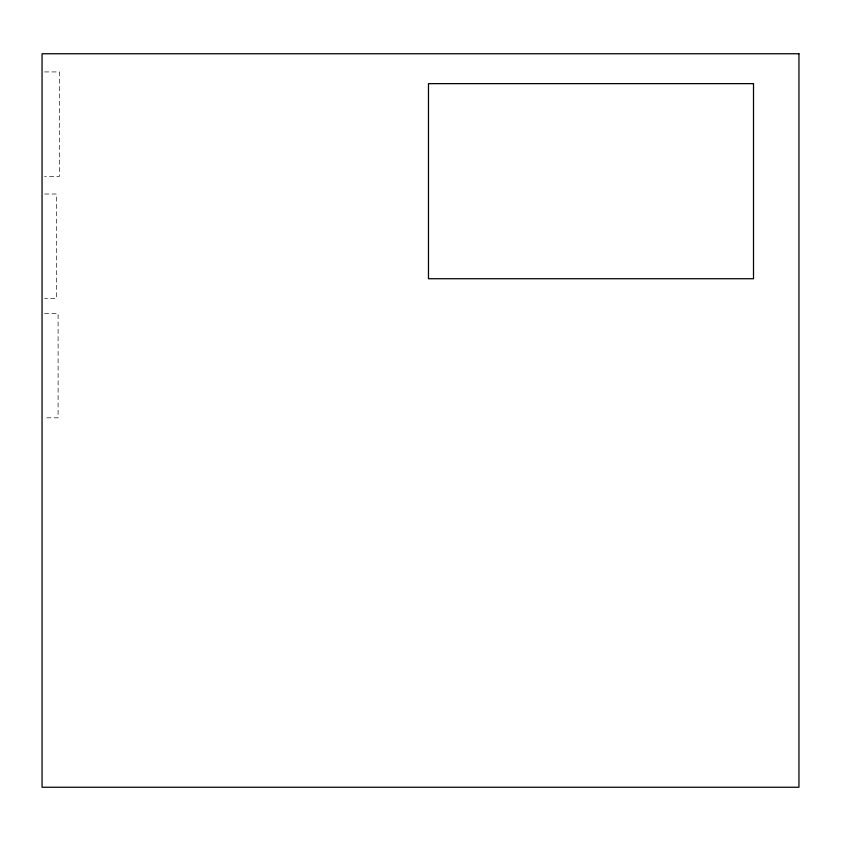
<?xml version="1.0" encoding="UTF-8"?>
<svg xmlns="http://www.w3.org/2000/svg" width="841" height="841" viewBox="0 0 841 841"><rect width="100%" height="100%" fill="white"/><g stroke="black" fill="none" stroke-linecap="round" stroke-linejoin="round"><path stroke-width="0.63" stroke-dasharray="4.21 3.15" d="M44.541 71.927L59.459 71.927L59.459 176.368L44.541 176.368M44.668 194.019L56.452 194.019L56.452 298.46L44.668 298.46M44.52 313.378L58.103 313.378L58.103 417.819L44.52 417.819"/><path stroke-width="1.26" d="M798.95 53.75L42.05 53.75L42.05 787.25L798.95 787.25L798.95 53.75M753.504 83.648L428.479 83.648L428.479 278.728L753.504 278.728L753.504 83.648"/></g></svg>
